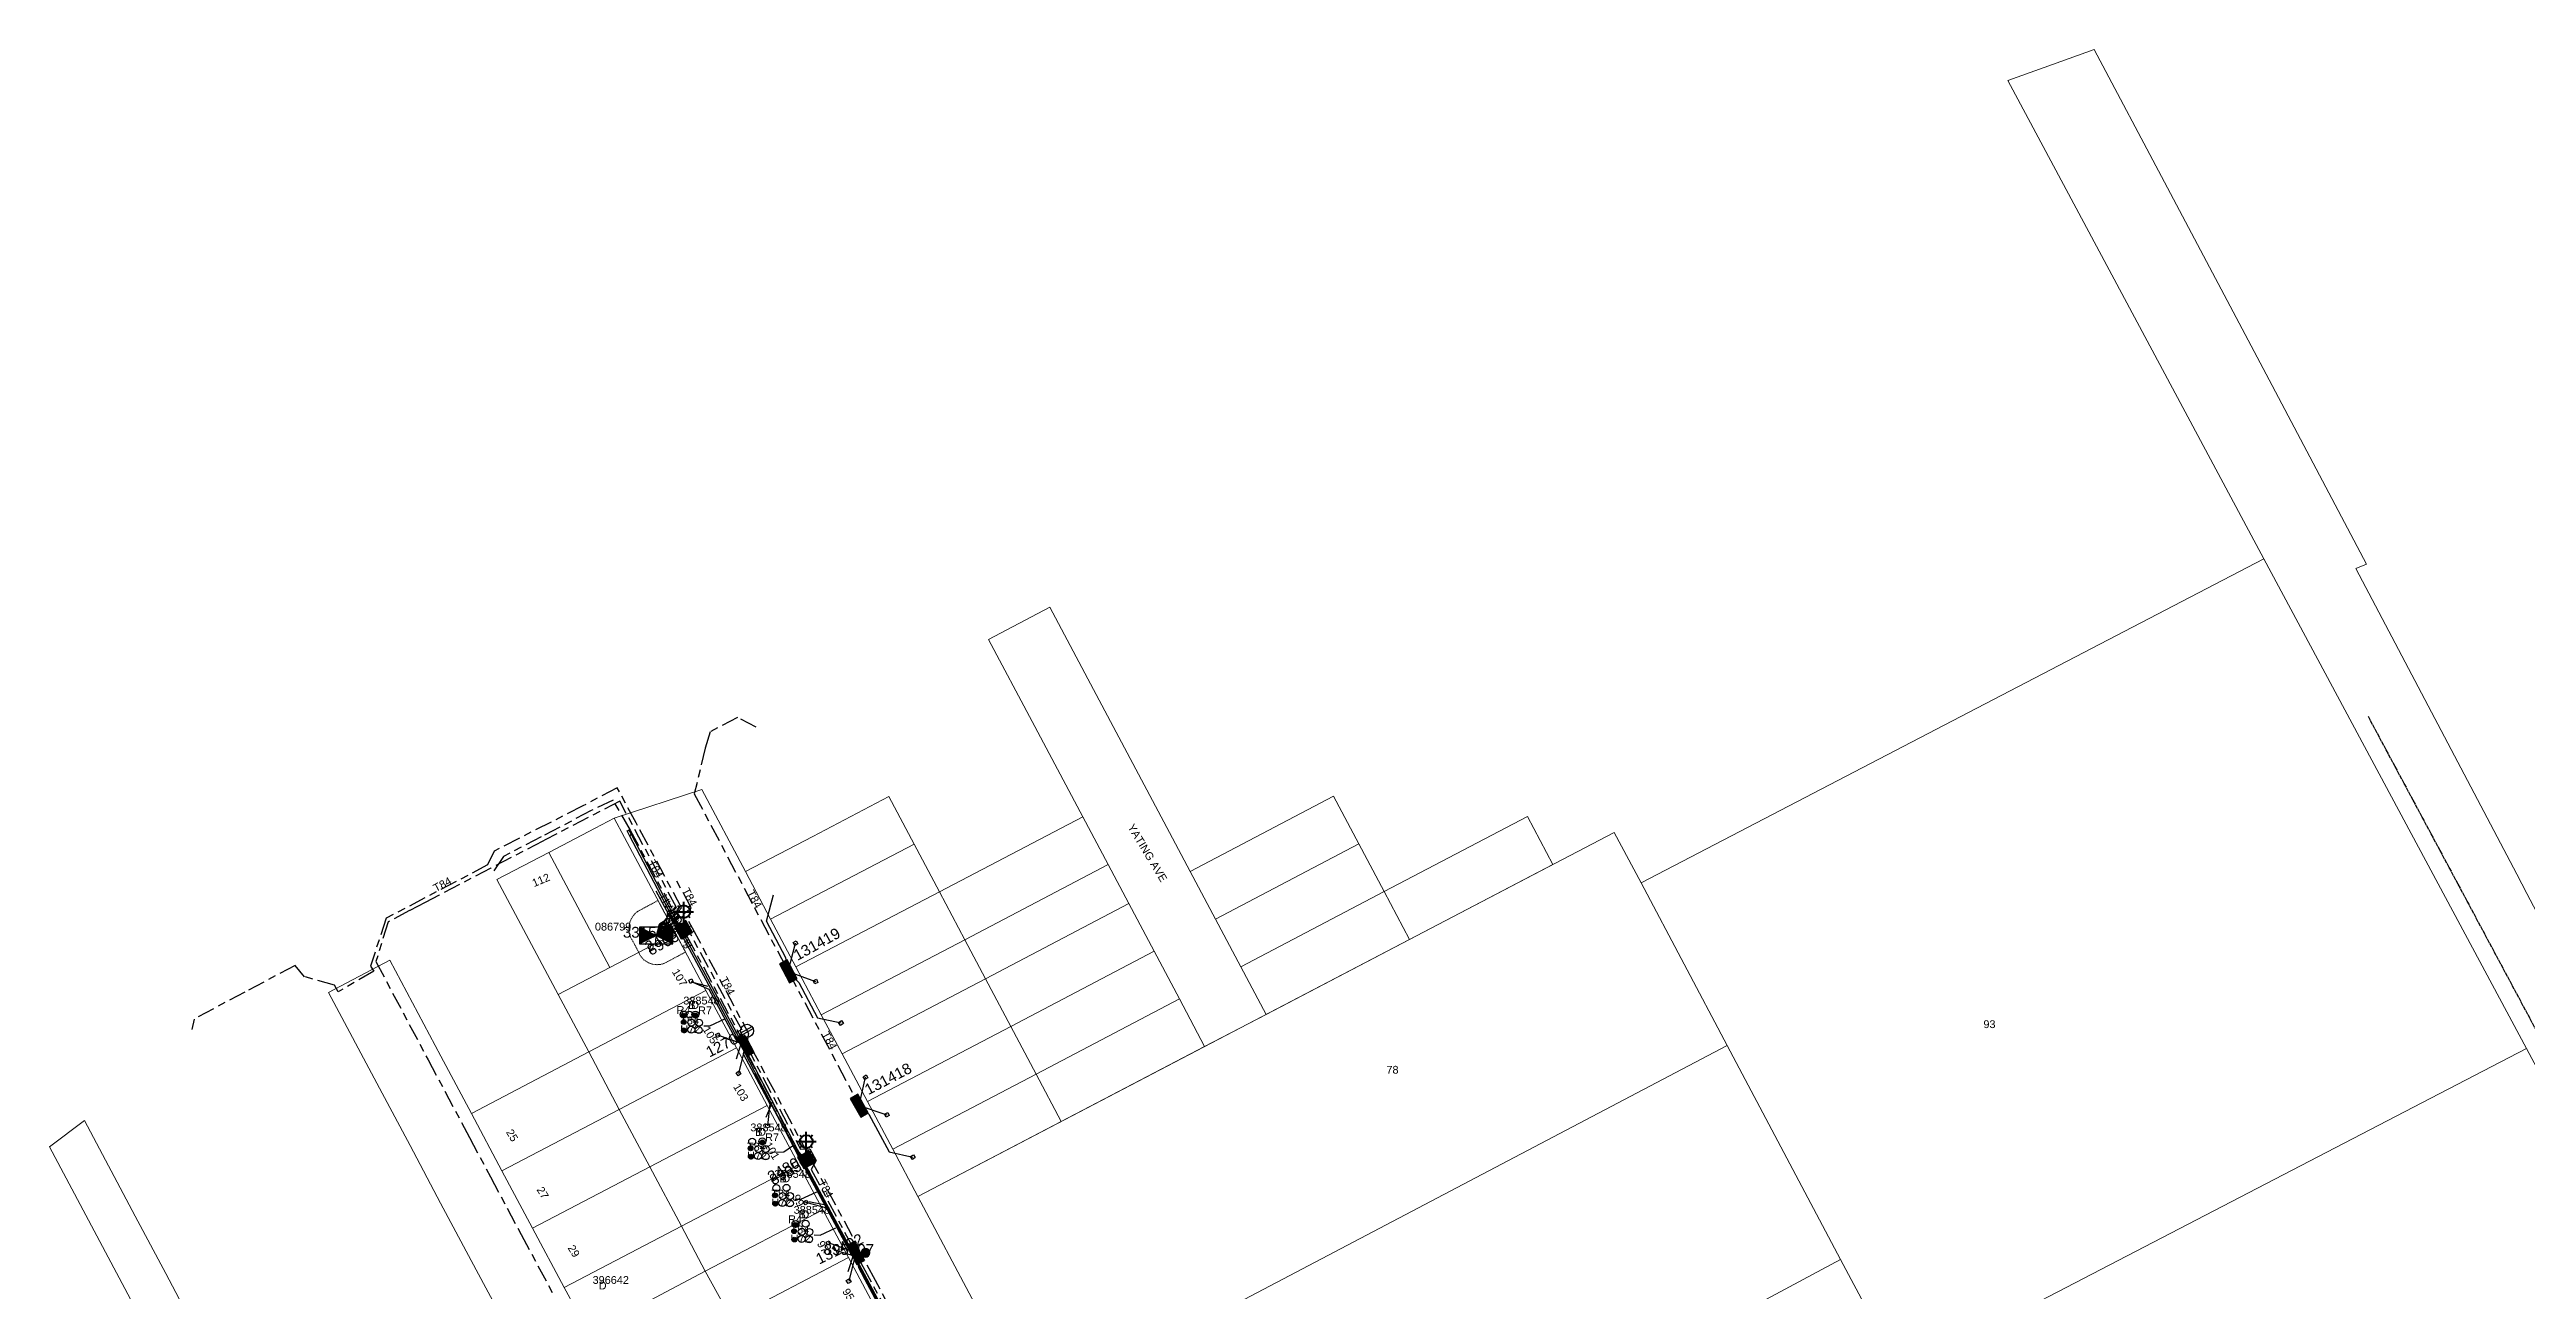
# Model space of a CAD drawing. Header units: metres. Extents: x 301589 to 305563, y 6268713 to 6270518.
# Drawn here: x 303290 to 303862, y 6270073 to 6270359 of the extents above; entities that cross this region are included whole.
import ezdxf
from ezdxf.enums import TextEntityAlignment as Align

# ---------------------------------------------------------------- set-up
doc = ezdxf.new("R2010")
doc.units = ezdxf.units.M
for name, pattern in [('Cable Exist OH', [1, 1, 0]), ('Cable Exist UG', [8.2, 4, -1.2, 1.8, -1.2]), ('HIDDEN', [0.375, 0.25, -0.125]), ('HIDDEN2', [0.1875, 0.125, -0.0625])]:
    doc.linetypes.add(name, pattern=pattern)
doc.layers.get('0').update_dxf_attribs({"color": 6})
for name, color, linetype in [('_User Miscellaneous12', 7, 'Continuous'), ('Duct_SP_EXT', 7, 'Continuous'), ('Equip_LV_EXT', 7, 'Continuous'), ('Equip_SP_SL_EXT', 7, 'Continuous'), ('Mains_HV_EXT', 1, 'Continuous'), ('Mains_LV_EXT', 5, 'Continuous'), ('Mains_LV_SL_EXT', 4, 'Continuous'), ('Services_SP_EXT', 7, 'Continuous'), ('Sub_SP_EXT', 7, 'Continuous'), ('SupportsOH_SP_TR_HV_LV_SL_EXT', 7, 'Continuous'), ('SupportsUG_SP_LV_EXT', 7, 'Continuous'), ('SupportsUG_SP_LV_SL_EXT', 7, 'Continuous'), ('Trench_SP_EXT', 7, 'Continuous')]:
    doc.layers.add(name, color=color, linetype=linetype)
for name, color, linetype, lineweight in [('Cadastre Land Parcels_SP_EXT', 7, 'Continuous', 5), ('Cadastre Other Property_SP_EXT', 9, 'HIDDEN', 5), ('Cadastre Roads_SP_EXT', 9, 'Continuous', 5)]:
    doc.layers.add(name, color=color, linetype=linetype, lineweight=lineweight)
doc.styles.add('COLUMN_LABEL', font='arial.ttf')
doc.styles.add('iecARIAL', font='arial.ttf', dxfattribs={"height": 2})
doc.styles.add('POLE_LABEL', font='arial.ttf')
doc.styles.get("Standard").update_dxf_attribs({"font": 'arial.ttf'})
doc.linetypes.add('Cable E UG', pattern='A,6,-0.5,["E",Standard,S=1.7,R=0,X=0.5,Y=-1],-2.9', length=9.4)

# ---------------------------------------------------------------- blocks, each defined once
blk = doc.blocks.new('SUB_PADMOUNT_EXT')
for points in [[(0, 0), (-3.84, 1.92), (-3.84, -1.92)], [(0, 0), (3.84, 1.92), (3.84, -1.92)]]:
    blk.add_hatch(color=256).paths.add_polyline_path(points)
for p, q in [((3.84, 1.92), (-3.84, -1.92)), ((-3.84, 1.92), (3.84, -1.92))]:
    blk.add_line(p, q)
blk.add_lwpolyline([(-3.84, -1.92), (3.84, -1.92), (3.84, 1.92), (-3.84, 1.92)], close=True)
for tag, height, flags, p in [('STREET_CODE', 0.2, 9, (1.5, 0)), ('ASSET_NUM', 2.5, 8, (2, 2)), ('CONSTRUCTED_VOLTAGE', 0.2, 9, (1.5, -0.2)), ('OPERATING_VOLTAGE', 0.2, 9, (1.5, -0.6)), ('ORIENTATION', 0.2, 9, (1.5, -0.8)), ('OWNED_BY', 0.2, 9, (1.5, -1)), ('OPERATED_BY', 0.2, 9, (1.5, -1.2)), ('SECONDARY_VOLTAGE', 0.2, 9, (1.5, -1.6)), ('STATE', 0.2, 9, (1.5, -1.8)), ('SUBSTATION_TYPE', 0.2, 9, (1.5, -2.2)), ('STREETNAME', 0.2, 9, (1.5, -3)), ('SUBURB', 0.2, 9, (1.5, -3.2)), ('Z', 0.2, 1, (1.5, -3.6)), ('NO_PHASES', 0.2, 9, (1.5, -0.4)), ('MAINTAINED_BY', 0.2, 9, (1.5, -1.4)), ('PARENT', 0.2, 9, (1.5, -2)), ('USAGE', 0.2, 9, (1.5, -2.4)), ('LEGEND', 0.2, 9, (1.5, -2.6)), ('LOCATION', 0.2, 9, (1.5, -2.8)), ('NOTES', 0.2, 9, (1.5, -3.4))]:
    blk.add_attdef(tag, text='', height=height, dxfattribs=dict(flags=flags)).set_placement(p, align=Align.MIDDLE_LEFT)
blk = doc.blocks.new('COLUMN_EXT')
blk.add_hatch(color=256).paths.add_polyline_path([(-1.49, 1.48), (-1.49, -1.49), (1.48, -1.49), (1.48, 1.48)])
blk.add_lwpolyline([(-1.49, -1.49), (1.48, -1.49), (1.48, 1.48), (-1.49, 1.48)], close=True)
for tag, height, style, flags, p in [('STRUCTURE_PLANT_NUMBER', 0.2, 'POLE_LABEL', 9, (1.81, 0.03)), ('ASSET_NUM', 2.5, 'COLUMN_LABEL', 8, (2, 2)), ('STREET_CODE', 0.2, 'COLUMN_LABEL', 9, (1.81, -0.2))]:
    blk.add_attdef(tag, text='', height=height, dxfattribs=dict(style=style, flags=flags)).set_placement(p, align=Align.MIDDLE_LEFT)
at = {"flags": 1}
blk.add_attdef('Z', (1.81, -2.35), '', height=0.2, dxfattribs=at)
at = {"flags": 9}
for tag, p in [('COLUMN_TYPE', (1.81, -0.4)), ('OWNED_BY', (1.81, -0.6)), ('STATE', (1.81, -0.8)), ('USAGE', (1.81, -1)), ('STREETNAME', (1.81, -1.6)), ('SUBURB', (1.81, -1.8)), ('LEGEND', (1.81, -1.2)), ('LOCATION', (1.81, -1.4)), ('NOTES', (1.81, -2))]:
    blk.add_attdef(tag, text='', height=0.2, dxfattribs=at).set_placement(p, align=Align.MIDDLE_LEFT)
blk = doc.blocks.new('PILLAR_EXT')
blk.add_hatch(color=256).paths.add_polyline_path([(-2.475, 0.99), (-2.475, -0.99), (2.475, -0.99), (2.475, 0.99)])
blk.add_lwpolyline([(-2.475, -0.99), (2.475, -0.99), (2.475, 0.99), (-2.475, 0.99)], close=True)
at = {"style": 'iecARIAL', "flags": 8}
blk.add_attdef('ASSET_NUM', (1.5, 3.5), '', height=2.5, dxfattribs=at)
for tag, p, flags in [('OWNED_BY', (0, -0.2), 9), ('STATE', (0, -0.4), 9), ('SUPPORT_TYPE', (0, -0.6), 9), ('STREETNAME', (0, -1.8), 9), ('SUBURB', (0, -2), 1), ('USAGE', (0, -0.8), 9), ('LEGEND', (0, -1), 9), ('LOCATION', (0, -1.2), 9), ('NOTES', (0, -1.4), 9), ('PARENT', (0, -1.6), 9)]:
    blk.add_attdef(tag, p, '', height=0.2, dxfattribs=dict(flags=flags))
blk = doc.blocks.new('DUCT_EXT')
blk.add_circle((0, 0.8), 0.8)
at = {"flags": 1}
blk.add_attdef('Z', (0, 0), '', height=0.2, dxfattribs=at)
at = {"flags": 9}
for tag, p in [('DUCT_CODE', (0, 0)), ('XSECT_TYPE', (0, -0.2)), ('STATE', (0, -0.6)), ('FB_REFERENCE', (0, -0.4)), ('NOTES', (0, -0.8))]:
    blk.add_attdef(tag, text='', height=0.2, dxfattribs=at).set_placement(p, align=Align.MIDDLE_LEFT)
blk = doc.blocks.new('SL_LANTERN_EXT')
at = {"lineweight": 40}
for p, q in [((0, 1.97), (0, 6.47)), ((-2.25, 4.22), (2.25, 4.22)), ((-1.46, 5.68), (-1.06, 5.28)), ((-1.46, 2.76), (-1.06, 3.16)), ((0, 0), (0, 2.72)), ((1.46, 5.68), (1.06, 5.28)), ((1.46, 2.76), (1.06, 3.16))]:
    blk.add_line(p, q, dxfattribs=at)
blk.add_circle((0, 4.22), 1.5, dxfattribs=at)
at = {"style": 'iecARIAL', "flags": 8}
blk.add_attdef('ASSET_NUM', (1.5, 1.5), '', height=2.5, dxfattribs=at)
for tag, p, height, flags in [('OPERATING_VOLTAGE', (0.98, -1.65), 0.2, 9), ('ORIENTATION', (0.98, -1.85), 0.2, 9), ('OWNED_BY', (0.98, -2.05), 0.2, 9), ('STATE', (0.98, -2.25), 0.2, 9), ('CONSTRUCTED_VOLTAGE', (0.98, -0.65), 0.2, 9), ('CONTROL_TYPE', (0.98, -0.85), 0.2, 9), ('LANTERN_PURPOSE', (0.98, -1.05), 0.2, 9), ('LANTERN_TYPE', (0.98, -1.25), 0.2, 9), ('NO_PHASES', (0.98, -1.45), 0.2, 9), ('USAGE', (0.98, -2.45), 0.2, 9), ('CEXIST', (0.98, -2.65), 0.2, 9), ('CNEW', (0.98, -2.85), 0.2, 9), ('CNUMBER', (0.98, -3.05), 0.2, 9), ('CREMOVE', (0.98, -3.25), 0.2, 9), ('CREPLACE', (0.98, -3.45), 0.2, 9), ('LKINGHEIGHT', (0.98, -3.65), 0.2, 9), ('LBRACKET', (0.98, -3.85), 0.2, 9), ('LBRACKETVOCAB', (0.98, -4.05), 0.2, 9), ('LCATEGORY', (0.98, -4.25), 0.2, 9), ('LCHARGE1', (0.98, -4.45), 0.2, 9), ('LCHARGE1PERCENT', (0.98, -4.65), 0.2, 9), ('LCHARGE2', (0.98, -4.85), 0.2, 9), ('LCHARGE2PERCENT', (0.98, -5.05), 0.2, 9), ('LCHARGE3', (0.98, -5.25), 0.2, 9), ('LCHARGE3PERCENT', (0.98, -5.45), 0.2, 9), ('LEXIST', (0.98, -5.65), 0.2, 9), ('LLAMP', (0.98, -5.85), 0.2, 9), ('LNUMBER', (2.18, -3.25), 2.5, 8), ('STREETNAME', (0.98, -9.25), 0.2, 9), ('SUBURB', (0.98, -9.45), 0.2, 1), ('LLAMPVOCAB', (0.98, -6.05), 0.2, 9), ('LMAST', (0.98, -6.25), 0.2, 9), ('LMASTVOCAB', (0.98, -6.45), 0.2, 9), ('LNEW', (0.98, -6.65), 0.2, 9), ('LANTNUMBER', (0.98, -6.85), 0.2, 9), ('LOUTREACH', (0.98, -7.25), 0.2, 9), ('LOUTREACHVOCAB', (0.98, -7.45), 0.2, 9), ('LRATECODE', (0.98, -7.65), 0.2, 9), ('LREMOVE', (0.98, -7.85), 0.2, 9), ('LREPLACE', (0.98, -8.05), 0.2, 9), ('LTYPE', (0.98, -8.25), 0.2, 9), ('LTYPEVOCAB', (0.98, -8.45), 0.2, 9), ('LEGEND', (0.98, -8.65), 0.2, 9), ('LOCATION', (0.98, -8.85), 0.2, 9), ('NOTES', (0.98, -9.05), 0.2, 9)]:
    blk.add_attdef(tag, p, '', height=height, dxfattribs=dict(flags=flags))
blk = doc.blocks.new('CCP_EXT')
blk.add_wipeout([(0, 0.57), (0.57, 0), (0, -0.57), (-0.57, 0)])
blk.add_lwpolyline([(-0.57, 0), (0, 0.57), (0.57, 0), (0, -0.57), (-0.57, 0)])
at = {"flags": 1}
blk.add_attdef('Z', (0, 0), '', height=0.2, dxfattribs=at)
at = {"flags": 9}
for tag, p in [('CCP_TYPE', (0, 0)), ('CONSTRUCTED_VOLTAGE', (0, -0.2)), ('OPERATING_VOLTAGE', (0, -0.6)), ('ORIENTATION', (0, -0.8)), ('OWNED_BY', (0, -1)), ('STATE', (0, -1.8)), ('NO_PHASES', (0, -0.4)), ('USAGE', (0, -1.2)), ('LEGEND', (0, -1.4)), ('LIFE_SUPPORT', (0, -1.6)), ('NOTES', (0, -2))]:
    blk.add_attdef(tag, text='', height=0.2, dxfattribs=at).set_placement(p, align=Align.MIDDLE_LEFT)
blk = doc.blocks.new('POLE_EXT')
blk.add_hatch(color=256).paths.add_polyline_path([(-1, 0, 1), (1, 0, 1)])
blk.add_lwpolyline([(-1, 0, 1), (1, 0, 1)], format="xyb", close=True)
for tag, height, flags, p in [('pNumber', 2.5, 8, (-17.84, 2.07)), ('OWNED_BY', 0.2, 9, (1.35, -0.4)), ('SPECIAL_USE', 0.2, 9, (1.35, -0.8)), ('STATE', 0.2, 9, (1.35, -1)), ('cLV', 0.2, 9, (1.35, -1.4)), ('hDepth', 0.2, 9, (1.35, -1.6)), ('hDia', 0.2, 9, (1.35, -1.8)), ('cHV', 0.2, 9, (1.35, -2)), ('cLinedev', 0.2, 9, (1.35, -3.4)), ('pExisting', 0.2, 9, (1.35, -3.8)), ('pFooting', 0.2, 9, (1.35, -4.4)), ('pNew', 0.2, 9, (1.35, -4.6)), ('pRelocate', 0.2, 9, (1.35, -5)), ('pRemove', 0.2, 9, (1.35, -5.2)), ('pReplace', 0.2, 9, (1.35, -5.4)), ('pStay', 0.2, 9, (1.35, -5.6)), ('pType', 0.2, 9, (1.35, -5.8)), ('PARENT', 0.2, 9, (1.35, -0.6)), ('USAGE', 0.2, 9, (1.35, -1.2)), ('LBRACKET', 0.2, 9, (1.35, -2.2)), ('LExisting', 0.2, 9, (1.35, -2.4)), ('LANTNUMBER', 0.2, 9, (1.35, -2.6)), ('LOther', 0.2, 9, (1.35, -2.8)), ('LRemove', 0.2, 9, (1.35, -3)), ('LEGEND', 0.2, 9, (1.35, -3.2)), ('LOCATION', 0.2, 9, (1.35, -3.6)), ('PFNUMBER', 0.2, 9, (1.35, -4)), ('NEWPFNUMBER', 0.2, 9, (1.35, -4.2)), ('cspan', 0.2, 9, (1.35, -6)), ('STREETNAME', 0.2, 9, (1.35, -6.2)), ('SUBURB', 0.2, 9, (1.35, -6.4)), ('OPERATED_BY', 0.2, 9, (1.36, -7.01)), ('NOTES', 0.2, 9, (1.35, -6.6)), ('MAINTAINED_BY', 0.2, 9, (1.36, -6.81))]:
    blk.add_attdef(tag, text='', height=height, dxfattribs=dict(flags=flags)).set_placement(p, align=Align.MIDDLE_LEFT)
at = {"style": 'POLE_LABEL'}
for tag, height, flags, p in [('STRUCTURE_PLANT_NUMBER', 0.2, 9, (1.35, 0.03)), ('ASSET_NUM', 2.5, 8, (2, 2)), ('STREET_CODE', 0.2, 9, (1.35, -0.2))]:
    blk.add_attdef(tag, text='', height=height, dxfattribs=dict(at, flags=flags)).set_placement(p, align=Align.MIDDLE_LEFT)
at = {"flags": 1}
blk.add_attdef('Z', (1.35, -7.33), '', height=0.2, dxfattribs=at)
blk = doc.blocks.new('LV_UG_DFUSE_CLOSED_EXT')
for points in [[(1, 0), (0, 0)], [(5.04, 0.73), (2.16, -0.72)], [(5.05, -0.71), (2.16, 0.72)], [(6.2, 0.01), (7.2, 0.01)]]:
    blk.add_lwpolyline(points)
for centre in [(1.8, 0), (5.4, 0.01)]:
    blk.add_circle(centre, 0.8)
at = {"flags": 9}
for tag, p in [('ACTUAL_STATUS', (0, 0)), ('CONSTRUCTED_VOLTAGE', (0, -0.2)), ('OPERATING_VOLTAGE', (0, -0.6)), ('ORIENTATION', (0, -0.8)), ('STATE', (0, -1)), ('SWITCH_TYPE', (0, -1.2)), ('NO_PHASES', (0, -0.4)), ('USAGE', (0, -1.4)), ('NOTES', (0, -1.6))]:
    blk.add_attdef(tag, text='', height=0.2, dxfattribs=at).set_placement(p, align=Align.MIDDLE_LEFT)
at = {"flags": 1}
blk.add_attdef('Z', (0, 0), '', height=0.2, dxfattribs=at)
blk = doc.blocks.new('LV_UG_LINKS_CLOSED_EXT')
blk.add_wipeout([(-1.06, 1.06), (-1.18, 0.92), (-1.29, 0.76), (-1.37, 0.59), (-1.43, 0.42), (-1.48, 0.23), (-1.49, 0.05), (-1.49, -0.14), (-1.46, -0.33), (-1.41, -0.51), (-1.33, -0.68), (-1.24, -0.84), (-1.12, -0.99), (-0.99, -1.12), (-0.84, -1.24), (-0.68, -1.33), (-0.51, -1.41), (-0.33, -1.46), (-0.14, -1.49), (0.05, -1.49), (0.23, -1.48), (0.42, -1.43), (0.59, -1.37), (0.76, -1.29), (0.92, -1.18), (1.06, -1.06), (1.18, -0.92), (1.29, -0.76), (1.37, -0.59), (1.43, -0.42), (1.48, -0.23), (1.49, -0.05), (1.49, 0.14), (1.46, 0.33), (1.41, 0.51), (1.33, 0.68), (1.24, 0.84), (1.12, 0.99), (0.99, 1.12), (0.84, 1.24), (0.68, 1.33), (0.51, 1.41), (0.33, 1.46), (0.14, 1.49), (-0.05, 1.49), (-0.23, 1.48), (-0.42, 1.43), (-0.59, 1.37), (-0.76, 1.29), (-0.92, 1.18)])
for p, q in [((-0.25, -1.48), (-0.25, 1.48)), ((0.25, -1.48), (0.25, 1.48))]:
    blk.add_line(p, q)
blk.add_circle((0, 0), 1.5)
at = {"flags": 9}
for tag, p in [('ACTUAL_STATUS', (0, 0)), ('CONSTRUCTED_VOLTAGE', (0, -0.2)), ('OPERATING_VOLTAGE', (0, -0.6)), ('ORIENTATION', (0, -0.8)), ('STATE', (0, -1)), ('SWITCH_TYPE', (0, -1.2)), ('NO_PHASES', (0, -0.4)), ('USAGE', (0, -1.4)), ('NOTES', (0, -1.6))]:
    blk.add_attdef(tag, text='', height=0.2, dxfattribs=at).set_placement(p, align=Align.MIDDLE_LEFT)
at = {"flags": 1}
blk.add_attdef('Z', (0, 0), '', height=0.2, dxfattribs=at)
blk = doc.blocks.new('CABLE_LARGE_EXT')
h = blk.add_hatch(color=256)
edge = h.paths.add_edge_path()
edge.add_arc((0, 0.55), 0.55, 0, 360)
blk.add_circle((0, 0.55), 0.55)
at = {"flags": 1}
blk.add_attdef('Z', (0, 0), '', height=0.2, dxfattribs=at)
at = {"flags": 9}
for tag, p in [('COND_CODE', (0, 0)), ('STATE', (0, -0.4)), ('XSECT_SIZE', (0, -0.6)), ('FB_REFERENCE', (0, -0.2)), ('NOTES', (0, -0.8))]:
    blk.add_attdef(tag, text='', height=0.2, dxfattribs=at).set_placement(p, align=Align.MIDDLE_LEFT)

msp = doc.modelspace()

# ---------------------------------------------------------------- linework, layer by layer
at = {"layer": '_User Miscellaneous12'}
for p, q in [((303423.697, 6270178.595), (303423.909, 6270178.708)), ((303424.254, 6270177.549), (303423.697, 6270178.595)), ((303424.12, 6270178.821), (303423.909, 6270178.708)), ((303424.679, 6270177.773), (303424.12, 6270178.821)), ((303424.254, 6270177.549), (303424.467, 6270177.661)), ((303434.76, 6270157.459), (303424.254, 6270177.549)), ((303424.679, 6270177.773), (303424.467, 6270177.661)), ((303435.185, 6270157.682), (303424.679, 6270177.773)), ((303434.76, 6270157.459), (303434.972, 6270157.57)), ((303434.761, 6270157.457), (303434.972, 6270157.57)), ((303435.184, 6270157.684), (303434.972, 6270157.57)), ((303435.185, 6270157.682), (303434.972, 6270157.57)), ((303463.609, 6270102.894), (303463.822, 6270103.004)), ((303463.611, 6270102.89), (303463.822, 6270103.004)), ((303464.033, 6270103.118), (303463.822, 6270103.004)), ((303464.035, 6270103.115), (303463.822, 6270103.004)), ((303469.413, 6270092.134), (303469.624, 6270092.248)), ((303469.836, 6270092.362), (303469.624, 6270092.248)), ((303475.695, 6270080.472), (303475.906, 6270080.586)), ((303475.695, 6270080.473), (303475.906, 6270080.586)), ((303476.117, 6270080.7), (303475.906, 6270080.586)), ((303476.118, 6270080.699), (303475.906, 6270080.586))]:
    msp.add_line(p, q, dxfattribs=at)
at = {"layer": 'Cadastre Land Parcels_SP_EXT', "linetype": 'Continuous'}
for points in [[(303862.287, 6270128.336), (303801.68, 6270241.457), (303657.839, 6270166.65), (303677.71, 6270129.053), (303703.929, 6270079.616), (303717.944, 6270053.37), (303862.287, 6270128.336)], [(303434.836, 6270155.009), (303423.059, 6270177.103), (303420.703, 6270181.521), (303416.277, 6270179.206), (303405.582, 6270173.614), (303419.705, 6270147.083), (303434.836, 6270155.009)], [(303489.945, 6270175.522), (303484.098, 6270186.539), (303478.248, 6270183.476), (303466.546, 6270177.353), (303450.988, 6270169.211), (303456.836, 6270158.198), (303489.945, 6270175.522)], [(303534.748, 6270170.822), (303528.901, 6270181.836), (303495.793, 6270164.507), (303501.641, 6270153.491), (303534.748, 6270170.822)], [(303592.639, 6270175.596), (303586.793, 6270186.61), (303553.7, 6270169.26), (303559.546, 6270158.247), (303592.639, 6270175.596)], [(303637.458, 6270170.843), (303631.59, 6270181.934), (303598.486, 6270164.582), (303604.347, 6270153.531), (303637.458, 6270170.843)], [(303657.839, 6270166.65), (303651.644, 6270178.26), (303490.837, 6270094.179), (303517.16, 6270044.616), (303677.71, 6270129.053), (303657.839, 6270166.65)], [(303419.705, 6270147.083), (303405.582, 6270173.614), (303393.629, 6270167.364), (303407.749, 6270140.82), (303419.705, 6270147.083)], [(303495.793, 6270164.507), (303489.945, 6270175.522), (303456.836, 6270158.198), (303462.686, 6270147.185), (303495.793, 6270164.507)], [(303539.521, 6270161.83), (303534.748, 6270170.822), (303501.641, 6270153.491), (303506.422, 6270144.484), (303539.521, 6270161.83)], [(303598.486, 6270164.582), (303592.639, 6270175.596), (303559.546, 6270158.247), (303565.393, 6270147.232), (303598.486, 6270164.582)], [(303501.641, 6270153.491), (303495.793, 6270164.507), (303462.686, 6270147.185), (303468.535, 6270136.172), (303501.641, 6270153.491)], [(303604.347, 6270153.531), (303598.486, 6270164.582), (303565.393, 6270147.232), (303571.24, 6270136.219), (303604.347, 6270153.531)], [(303545.367, 6270150.815), (303539.521, 6270161.83), (303506.422, 6270144.484), (303512.271, 6270133.468), (303545.367, 6270150.815)], [(303441.903, 6270141.754), (303434.836, 6270155.009), (303419.705, 6270147.083), (303407.749, 6270140.82), (303414.812, 6270127.564), (303441.903, 6270141.754)], [(303506.422, 6270144.484), (303501.641, 6270153.491), (303468.535, 6270136.172), (303473.335, 6270127.133), (303506.422, 6270144.484)], [(303551.215, 6270139.8), (303545.367, 6270150.815), (303512.271, 6270133.468), (303518.118, 6270122.451), (303551.215, 6270139.8)], [(303448.969, 6270128.498), (303441.903, 6270141.754), (303414.812, 6270127.564), (303421.877, 6270114.307), (303448.969, 6270128.498)], [(303512.271, 6270133.468), (303506.422, 6270144.484), (303473.335, 6270127.133), (303479.184, 6270116.12), (303512.271, 6270133.468)], [(303557.056, 6270128.803), (303551.215, 6270139.8), (303518.118, 6270122.451), (303523.945, 6270111.491), (303557.056, 6270128.803)], [(303518.118, 6270122.451), (303512.271, 6270133.468), (303479.184, 6270116.12), (303485.033, 6270105.106), (303518.118, 6270122.451)], [(303421.877, 6270114.307), (303414.812, 6270127.564), (303387.723, 6270113.374), (303394.784, 6270100.116), (303421.877, 6270114.307)], [(303456.036, 6270115.242), (303448.969, 6270128.498), (303421.877, 6270114.307), (303428.941, 6270101.05), (303456.036, 6270115.242)], [(303703.929, 6270079.616), (303677.71, 6270129.053), (303517.16, 6270044.616), (303544.024, 6269993.97), (303703.929, 6270079.616)], [(303919.269, 6270021.777), (303862.287, 6270128.336), (303717.944, 6270053.37), (303756.29, 6269980.704), (303774.584, 6269946.195), (303918.138, 6270021.179), (303919.269, 6270021.777)], [(303523.945, 6270111.491), (303518.118, 6270122.451), (303485.033, 6270105.106), (303490.837, 6270094.179), (303523.945, 6270111.491)], [(303428.941, 6270101.05), (303421.877, 6270114.307), (303394.784, 6270100.116), (303401.847, 6270086.858), (303428.941, 6270101.05)], [(303463.356, 6270101.51), (303456.036, 6270115.242), (303428.941, 6270101.05), (303436.245, 6270087.356), (303463.356, 6270101.51)], [(303468.918, 6270091.084), (303463.356, 6270101.51), (303436.245, 6270087.356), (303441.722, 6270076.956), (303468.918, 6270091.084)], [(303436.245, 6270087.356), (303428.941, 6270101.05), (303401.847, 6270086.858), (303409.134, 6270073.204), (303436.245, 6270087.356)], [(303474.78, 6270080.094), (303468.918, 6270091.084), (303441.722, 6270076.956), (303447.768, 6270065.95), (303474.78, 6270080.094)], [(303441.722, 6270076.956), (303436.245, 6270087.356), (303409.134, 6270073.204), (303414.852, 6270062.738), (303441.722, 6270076.956)], [(303480.642, 6270069.103), (303474.78, 6270080.094), (303447.768, 6270065.95), (303453.609, 6270054.941), (303480.642, 6270069.103)], [(303717.944, 6270053.37), (303703.929, 6270079.616), (303544.024, 6269993.97), (303596.094, 6269895.846), (303597.038, 6269896.369), (303756.29, 6269980.704), (303717.944, 6270053.37)], [(303447.768, 6270065.95), (303441.722, 6270076.956), (303414.852, 6270062.738), (303420.729, 6270051.788), (303447.768, 6270065.95)]]:
    msp.add_lwpolyline(points, close=True, dxfattribs=at)
at = {"layer": 'Cadastre Other Property_SP_EXT', "linetype": 'HIDDEN2'}
msp.add_lwpolyline([(303430.823, 6270162.538), (303425.992, 6270159.947), (303425.992, 6270159.947, 0.4034899), (303425.099, 6270153.002), (303425.099, 6270153.002), (303426.38, 6270150.5), (303426.38, 6270150.5, 0.4053702), (303432.321, 6270148.042), (303432.321, 6270148.042), (303437.173, 6270150.626), (303430.823, 6270162.538)], format="xyb", close=True, dxfattribs=at)
at = {"layer": 'Cadastre Roads_SP_EXT', "linetype": 'Continuous'}
for points in [[(303862.402, 6270164.139), (303860.059, 6270168.591), (303822.896, 6270239.2), (303825.395, 6270240.184), (303802.851, 6270282.773), (303778.686, 6270328.403), (303762.501, 6270359.012), (303750.963, 6270354.903), (303742.518, 6270351.898), (303801.68, 6270241.457), (303862.287, 6270128.336), (303919.269, 6270021.778), (303979.408, 6269916.873), (303992.41, 6269894.189), (304008.999, 6269911.145), (303991.379, 6269941.596), (303967.225, 6269983.342), (303936.176, 6270037.08), (303903.868, 6270093.059), (303900.502, 6270091.752), (303862.402, 6270164.139)], [(303571.239, 6270136.219), (303565.393, 6270147.232), (303559.546, 6270158.247), (303553.7, 6270169.26), (303548.932, 6270178.243), (303543.085, 6270189.256), (303537.239, 6270200.27), (303531.392, 6270211.284), (303521.327, 6270230.245), (303507.142, 6270222.827), (303517.208, 6270203.866), (303523.055, 6270192.851), (303528.901, 6270181.836), (303534.748, 6270170.822), (303539.521, 6270161.83), (303545.367, 6270150.815), (303551.215, 6270139.8), (303557.056, 6270128.803), (303571.239, 6270136.219)]]:
    msp.add_lwpolyline(points, close=True, dxfattribs=at)
for points in [[(303414.852, 6270062.738), (303409.133, 6270073.204), (303401.847, 6270086.858), (303394.784, 6270100.116), (303387.723, 6270113.374), (303380.662, 6270126.632), (303368.917, 6270148.735), (303354.759, 6270141.314), (303366.494, 6270119.208), (303373.556, 6270105.949), (303380.616, 6270092.691), (303387.678, 6270079.433), (303394.956, 6270065.803)], [(303324.195, 6270063.134), (303317.134, 6270076.392), (303310.088, 6270089.653), (303298.372, 6270111.765), (303290.307, 6270105.694), (303329.643, 6270031.706)]]:
    msp.add_lwpolyline(points, dxfattribs=at)
at = {"layer": 'Duct_SP_EXT'}
for p, q in [((303423.697, 6270178.595), (303423.909, 6270178.708)), ((303424.254, 6270177.549), (303423.697, 6270178.595)), ((303424.12, 6270178.821), (303423.909, 6270178.708)), ((303424.679, 6270177.773), (303424.12, 6270178.821)), ((303424.254, 6270177.549), (303424.467, 6270177.661)), ((303434.76, 6270157.459), (303424.254, 6270177.549)), ((303424.679, 6270177.773), (303424.467, 6270177.661)), ((303435.185, 6270157.682), (303424.679, 6270177.773)), ((303434.76, 6270157.459), (303434.972, 6270157.57)), ((303434.761, 6270157.457), (303434.972, 6270157.57)), ((303435.184, 6270157.684), (303434.972, 6270157.57)), ((303435.185, 6270157.682), (303434.972, 6270157.57)), ((303463.609, 6270102.894), (303463.822, 6270103.004)), ((303463.611, 6270102.89), (303463.822, 6270103.004)), ((303464.033, 6270103.118), (303463.822, 6270103.004)), ((303464.035, 6270103.115), (303463.822, 6270103.004)), ((303469.413, 6270092.134), (303469.624, 6270092.248)), ((303469.836, 6270092.362), (303469.624, 6270092.248)), ((303475.695, 6270080.472), (303475.906, 6270080.586)), ((303475.695, 6270080.473), (303475.906, 6270080.586)), ((303476.117, 6270080.7), (303475.906, 6270080.586)), ((303476.118, 6270080.699), (303475.906, 6270080.586))]:
    msp.add_line(p, q, dxfattribs=at)
for points in [[(303441.399, 6270133.611), (303442.764, 6270133.599), (303446.442, 6270135.28)], [(303456.828, 6270104.444), (303459.908, 6270104.483), (303461.909, 6270105.868)], [(303462.435, 6270093.601), (303463.799, 6270093.587), (303467.474, 6270095.275)], [(303466.873, 6270085.311), (303468.236, 6270085.301), (303471.909, 6270086.985)]]:
    msp.add_lwpolyline(points, dxfattribs=at)
at = {"layer": 'Mains_HV_EXT', "linetype": 'Cable E UG'}
msp.add_lwpolyline([(303432.05, 6270153.776), (303435.324, 6270155.586), (303430.41, 6270164.721)], dxfattribs=at)
at = {"layer": 'Mains_LV_EXT', "linetype": 'Cable Exist OH'}
msp.add_lwpolyline([(303825.714, 6270205.076), (303875.531, 6270112.06)], dxfattribs=at)
at = {"layer": 'Mains_LV_EXT', "linetype": 'Cable Exist UG'}
for points in [[(303430.415, 6270154.453), (303434.118, 6270160.714), (303434.118, 6270160.714), (303424.438, 6270178.776), (303420.434, 6270185.73), (303415.412, 6270183.293), (303403.85, 6270177.222), (303395.173, 6270172.723), (303392.793, 6270169.179)], [(303430.415, 6270154.453), (303438.492, 6270160.821), (303438.492, 6270160.821), (303435.11, 6270167.182)]]:
    msp.add_lwpolyline(points, dxfattribs=at)
at = {"layer": 'Trench_SP_EXT', "linetype": 'Cable Exist UG'}
msp.add_lwpolyline([(303432.697, 6270156.406), (303434.972, 6270157.57)], dxfattribs=at)

# ---------------------------------------------------------------- block references
at = {"layer": 'Duct_SP_EXT'}
for name, p in [('DUCT_EXT', (303436.726, 6270135.423)), ('CABLE_LARGE_EXT', (303436.681, 6270135.402)), ('DUCT_EXT', (303438.089, 6270135.365)), ('DUCT_EXT', (303439.453, 6270135.406)), ('CABLE_LARGE_EXT', (303439.466, 6270135.431)), ('CABLE_LARGE_EXT', (303436.779, 6270133.925)), ('CABLE_LARGE_EXT', (303436.825, 6270132.006)), ('DUCT_EXT', (303438.51, 6270131.887)), ('DUCT_EXT', (303438.541, 6270133.541)), ('DUCT_EXT', (303440.239, 6270131.812)), ('DUCT_EXT', (303440.274, 6270133.522)), ('DUCT_EXT', (303452.571, 6270106.084)), ('DUCT_EXT', (303454.933, 6270106.123)), ('CABLE_LARGE_EXT', (303452.205, 6270104.766)), ('CABLE_LARGE_EXT', (303452.251, 6270102.847)), ('DUCT_EXT', (303453.937, 6270102.726)), ('DUCT_EXT', (303453.969, 6270104.376)), ('DUCT_EXT', (303455.665, 6270102.653)), ('DUCT_EXT', (303455.703, 6270104.355)), ('DUCT_EXT', (303458.133, 6270095.353)), ('DUCT_EXT', (303460.495, 6270095.392)), ('CABLE_LARGE_EXT', (303457.819, 6270093.914)), ('CABLE_LARGE_EXT', (303457.862, 6270092.001)), ('DUCT_EXT', (303459.546, 6270091.882)), ('DUCT_EXT', (303459.579, 6270093.531)), ('DUCT_EXT', (303461.274, 6270091.809)), ('DUCT_EXT', (303461.311, 6270093.514)), ('CABLE_LARGE_EXT', (303462.256, 6270085.622)), ('CABLE_LARGE_EXT', (303462.302, 6270083.705)), ('DUCT_EXT', (303462.568, 6270087.062)), ('CABLE_LARGE_EXT', (303462.568, 6270087.062)), ('DUCT_EXT', (303463.984, 6270083.588)), ('DUCT_EXT', (303464.017, 6270085.239)), ('DUCT_EXT', (303464.931, 6270087.102)), ('DUCT_EXT', (303465.714, 6270083.512)), ('DUCT_EXT', (303465.749, 6270085.222))]:
    msp.add_blockref(name, p, dxfattribs=at)
at = {"layer": 'Equip_LV_EXT'}
for p, rotation in [((303430.773, 6270155.141), 55.48628286945421), ((303430.882, 6270154.961), 47.31313892968258), ((303431.015, 6270154.893), 36.00000006831309), ((303431.096, 6270154.673), 19.8618298541255)]:
    msp.add_blockref('LV_UG_DFUSE_CLOSED_EXT', p, dxfattribs=dict(at, rotation=rotation))
at = {"layer": 'Equip_SP_SL_EXT'}
ref = msp.add_blockref('SL_LANTERN_EXT', (303436.77, 6270155.738), dxfattribs=at)
ref.add_attrib('ASSET_NUM', '248084', dxfattribs={"layer": '0', "height": 2.5, "rotation": 28.97702, "style": 'iecARIAL'}).set_placement((303438.27, 6270157.238), align=Align.MIDDLE_RIGHT)
ref = msp.add_blockref('SL_LANTERN_EXT', (303465.067, 6270102.643), dxfattribs=at)
ref.add_attrib('ASSET_NUM', '248083', dxfattribs={"layer": '0', "height": 2.5, "rotation": 28.84867, "style": 'iecARIAL'}).set_placement((303466.567, 6270104.143), align=Align.MIDDLE_RIGHT)
at = {"layer": 'Sub_SP_EXT'}
ref = msp.add_blockref('SUB_PADMOUNT_EXT', (303430.414, 6270154.453), dxfattribs=at)
ref.add_attrib('ASSET_NUM', '33150', dxfattribs={"layer": '0', "height": 2.5}).set_placement((303432.414, 6270155.203), align=Align.MIDDLE_RIGHT)
at = {"layer": 'SupportsUG_SP_LV_EXT'}
ref = msp.add_blockref('PILLAR_EXT', (303460.897, 6270146.161), dxfattribs=dict(at, rotation=297.701065055211))
ref.add_attrib('ASSET_NUM', '131419', dxfattribs={"layer": '0', "height": 2.5, "rotation": 28.95172, "style": 'iecARIAL'}).set_placement((303462.397, 6270149.661), align=Align.MIDDLE_LEFT)
ref = msp.add_blockref('PILLAR_EXT', (303450.998, 6270129.17), dxfattribs=dict(at, rotation=118.4956385252899))
ref.add_attrib('ASSET_NUM', '127075', dxfattribs={"layer": '0', "height": 2.5, "rotation": 27.12003, "style": 'iecARIAL'}).set_placement((303452.498, 6270132.67), align=Align.MIDDLE_RIGHT)
ref = msp.add_blockref('PILLAR_EXT', (303477.299, 6270115.168), dxfattribs=dict(at, rotation=299.5818092037338))
ref.add_attrib('ASSET_NUM', '131418', dxfattribs={"layer": '0', "height": 2.5, "rotation": 27.80645, "style": 'iecARIAL'}).set_placement((303478.799, 6270118.668), align=Align.MIDDLE_LEFT)
ref = msp.add_blockref('PILLAR_EXT', (303476.476, 6270081.167), dxfattribs=dict(at, rotation=118.0763974604462))
ref.add_attrib('ASSET_NUM', '131492', dxfattribs={"layer": '0', "height": 2.5, "rotation": 25.86462, "style": 'iecARIAL'}).set_placement((303477.976, 6270084.667), align=Align.MIDDLE_RIGHT)
at = {"layer": 'SupportsUG_SP_LV_SL_EXT'}
ref = msp.add_blockref('COLUMN_EXT', (303436.77, 6270155.738), dxfattribs=dict(at, rotation=118.979707589309))
ref.add_attrib('ASSET_NUM', '890501', dxfattribs={"layer": '0', "height": 2.5, "rotation": 28.97702, "style": 'COLUMN_LABEL'}).set_placement((303438.77, 6270156.488), align=Align.MIDDLE_RIGHT)
ref = msp.add_blockref('COLUMN_EXT', (303465.067, 6270102.643), dxfattribs=dict(at, rotation=118.106269903706))
ref.add_attrib('ASSET_NUM', '890500', dxfattribs={"layer": '0', "height": 2.5, "rotation": 28.65842, "style": 'COLUMN_LABEL'}).set_placement((303467.067, 6270103.393), align=Align.MIDDLE_RIGHT)

# ---------------------------------------------------------------- texts
at = {"layer": 'Cadastre Other Property_SP_EXT'}
msp.add_text('086799', height=1.8, dxfattribs=at).set_placement((303416.254, 6270155.603))
at = {"layer": 'Cadastre Roads_SP_EXT'}
msp.add_text('YATING AVE', height=1.8, rotation=301.13132, dxfattribs=at).set_placement((303539.191, 6270179.523))
at = {"layer": 'Defpoints'}
for s, rotation, p in [('112', 22.55937, (303402.198, 6270165.617)), ('107', 301.23687, (303433.974, 6270146.079)), ('105', 301.23687, (303441.04, 6270132.823)), ('103', 301.23809, (303448.106, 6270119.568)), ('25', 301.21256, (303395.649, 6270109.047)), ('101', 301.23641, (303455.299, 6270106.077)), ('27', 301.21878, (303402.712, 6270095.789)), ('99', 301.25386, (303461.737, 6270094.005)), ('29', 301.26513, (303409.887, 6270082.33)), ('97', 301.25476, (303467.449, 6270083.296)), ('95', 301.25249, (303473.315, 6270072.296))]:
    msp.add_text(s, height=1.8, rotation=rotation, dxfattribs=at).set_placement(p)
for s, p in [('93', (303736.898, 6270133.08)), ('78', (303599.038, 6270122.552))]:
    msp.add_text(s, height=1.8, dxfattribs=at).set_placement(p)
at = {"layer": 'Duct_SP_EXT'}
for s, p in [('R4', (303435.101, 6270136.349)), ('T84', (303435.945, 6270133.951)), ('388548', (303436.668, 6270138.529)), ('B', (303437.789, 6270137.484)), ('D', (303438.48, 6270137.502)), ('R7', (303440.079, 6270136.266)), ('U72', (303435.973, 6270131.915)), ('388548', (303452.148, 6270109.245)), ('B', (303453.268, 6270108.201)), ('D', (303453.959, 6270108.218)), ('T84', (303451.371, 6270104.793)), ('U72', (303451.402, 6270102.751)), ('T84', (303456.986, 6270093.938)), ('388548', (303457.718, 6270098.5)), ('B', (303458.84, 6270097.449)), ('D', (303459.529, 6270097.472)), ('388548', (303462.15, 6270090.213)), ('B', (303463.268, 6270089.173)), ('D', (303463.958, 6270089.19)), ('T84', (303461.423, 6270085.649)), ('U72', (303461.449, 6270083.615)), ('396642', (303415.713, 6270074.02)), ('D', (303417.123, 6270072.728))]:
    msp.add_text(s, height=1.8, dxfattribs=at).set_placement(p)
at = {"layer": 'Mains_HV_EXT'}
msp.add_text('HV Earthing', height=1.8, rotation=298.27937, dxfattribs=at).set_placement((303431.158, 6270163.33))
at = {"layer": 'Mains_LV_EXT'}
for rotation, p in [(298.09258, (303428.447, 6270171.338)), (27.66368, (303379.51, 6270164.467)), (297.5973, (303436.337, 6270164.875)), (297.9732, (303451.301, 6270164.355)), (298.06159, (303445.064, 6270144.326))]:
    msp.add_text('T84', height=1.8, rotation=rotation, dxfattribs=at).set_placement(p)

# ---------------------------------------------------------------- next in the draw order: block references
at = {"layer": 'Services_SP_EXT'}
for p, rotation in [((303462.557, 6270152.68), 255.7010651674975), ((303438.438, 6270143.921), 338.7494944755985), ((303467.206, 6270143.826), 159.7010650323543), ((303444.658, 6270131.417), 340.4956386362499), ((303473.085, 6270134.263), 167.3174973347799), ((303449.428, 6270122.629), 76.49563862933168), ((303478.744, 6270121.738), 257.5818092660532), ((303483.681, 6270113.041), 161.5818091396819), ((303456.106, 6270110.533), 67.61986497525078), ((303489.683, 6270103.292), 167.6737157572979), ((303464.924, 6270092.821), 344.5515675328392), ((303470.156, 6270083.462), 340.0763977789292), ((303474.861, 6270074.643), 76.0763976640663)]:
    msp.add_blockref('CCP_EXT', p, dxfattribs=dict(at, rotation=rotation))

# ---------------------------------------------------------------- next in the draw order: block references
for p, rotation in [((303462.557, 6270152.68), 255.7010651674975), ((303438.438, 6270143.921), 338.7494944755985), ((303467.206, 6270143.826), 159.7010650323543), ((303444.658, 6270131.417), 340.4956386362499), ((303473.085, 6270134.263), 167.3174973347799), ((303449.428, 6270122.629), 76.49563862933168), ((303478.744, 6270121.738), 257.5818092660532), ((303483.681, 6270113.041), 161.5818091396819), ((303456.106, 6270110.533), 67.61986497525078), ((303489.683, 6270103.292), 167.6737157572979), ((303464.924, 6270092.821), 344.5515675328392), ((303470.156, 6270083.462), 340.0763977789292), ((303474.861, 6270074.643), 76.0763976640663)]:
    msp.add_blockref('CCP_EXT', p, dxfattribs=dict(at, rotation=rotation))

# ---------------------------------------------------------------- next in the draw order: linework, layer by layer
at = {"layer": '_User Miscellaneous12'}
for p, q in [((303478.523, 6270076.087), (303453.125, 6270122.591)), ((303453.125, 6270122.591), (303475.695, 6270080.473)), ((303453.125, 6270122.591), (303481.808, 6270069.572)), ((303469.413, 6270092.134), (303463.611, 6270102.89)), ((303469.836, 6270092.362), (303464.033, 6270103.118)), ((303475.695, 6270080.472), (303469.413, 6270092.134)), ((303476.117, 6270080.7), (303469.836, 6270092.362)), ((303510.491, 6270016.552), (303476.118, 6270080.699)), ((303478.102, 6270075.857), (303478.313, 6270075.972)), ((303478.102, 6270075.857), (303510.491, 6270016.552)), ((303478.523, 6270076.087), (303478.313, 6270075.972))]:
    msp.add_line(p, q, dxfattribs=at)
at = {"layer": 'Cadastre Roads_SP_EXT', "linetype": 'Continuous'}
msp.add_lwpolyline([(303517.16, 6270044.616), (303490.837, 6270094.179), (303485.033, 6270105.106), (303479.184, 6270116.12), (303473.335, 6270127.133), (303468.534, 6270136.172), (303462.686, 6270147.185), (303456.836, 6270158.198), (303450.988, 6270169.211), (303440.918, 6270188.171), (303420.703, 6270181.521), (303423.059, 6270177.102), (303434.836, 6270155.009), (303441.903, 6270141.754), (303448.969, 6270128.498), (303456.036, 6270115.242), (303463.356, 6270101.51), (303468.918, 6270091.084), (303474.78, 6270080.094), (303480.642, 6270069.103)], dxfattribs=at)
at = {"layer": 'Duct_SP_EXT'}
for p, q in [((303478.523, 6270076.087), (303453.125, 6270122.591)), ((303453.125, 6270122.591), (303475.695, 6270080.473)), ((303453.125, 6270122.591), (303481.808, 6270069.572)), ((303469.413, 6270092.134), (303463.611, 6270102.89)), ((303469.836, 6270092.362), (303464.033, 6270103.118)), ((303475.695, 6270080.472), (303469.413, 6270092.134)), ((303476.117, 6270080.7), (303469.836, 6270092.362)), ((303510.491, 6270016.552), (303476.118, 6270080.699)), ((303478.102, 6270075.857), (303478.313, 6270075.972)), ((303478.102, 6270075.857), (303510.491, 6270016.552)), ((303478.523, 6270076.087), (303478.313, 6270075.972))]:
    msp.add_line(p, q, dxfattribs=at)
at = {"layer": 'Mains_HV_EXT', "linetype": 'Cable Exist UG'}
for points in [[(303430.445, 6270154.472), (303431.067, 6270156.585), (303435.07, 6270160.949), (303422.011, 6270185.445), (303404.784, 6270176.582), (303404.784, 6270176.582), (303404.192, 6270176.272), (303392.239, 6270170.023), (303380.287, 6270163.773), (303377.039, 6270162.074), (303373.446, 6270160.195), (303373.446, 6270160.195), (303368.478, 6270157.597), (303365.686, 6270148.422), (303377.739, 6270125.738), (303387.284, 6270107.817), (303387.284, 6270107.817), (303392.136, 6270098.706), (303399.2, 6270085.446), (303406.444, 6270071.946)], [(303520.368, 6270001.273), (303517.92, 6270005.628), (303517.92, 6270005.628), (303513.057, 6270014.716), (303512.504, 6270015.756), (303512.504, 6270015.756), (303489.806, 6270058.309), (303481.013, 6270074.795), (303481.013, 6270074.795), (303478.077, 6270080.292), (303476.527, 6270083.536)]]:
    msp.add_lwpolyline(points, dxfattribs=at)
at = {"layer": 'Mains_LV_EXT', "linetype": 'Cable Exist UG'}
for points in [[(303453.491, 6270202.549), (303449.192, 6270204.811), (303449.192, 6270204.811), (303442.854, 6270201.486), (303441.744, 6270197.733), (303439.198, 6270187.144), (303439.198, 6270187.144), (303460.857, 6270146.237)], [(303430.415, 6270154.453), (303434.455, 6270158.834), (303434.455, 6270158.834), (303436.268, 6270160.842), (303425.791, 6270180.447), (303421.398, 6270188.574), (303413.426, 6270184.359), (303413.426, 6270184.359), (303392.974, 6270173.946), (303391.475, 6270170.744), (303368.019, 6270158.426), (303364.407, 6270147.389), (303365.17, 6270146.193), (303356.974, 6270141.469), (303356.143, 6270143.016), (303349.181, 6270144.94), (303349.181, 6270144.94), (303347.032, 6270147.528), (303335.387, 6270141.408), (303323.743, 6270135.173), (303323.743, 6270135.173), (303323.149, 6270132.76)], [(303460.857, 6270146.237), (303477.299, 6270115.168)], [(303476.444, 6270081.228), (303478.15, 6270078.028), (303478.15, 6270078.028), (303487.434, 6270060.631), (303489.707, 6270060.584), (303489.707, 6270060.584), (303495.625, 6270049.4), (303494.073, 6270045.924), (303495.951, 6270042.365), (303497.288, 6270041.996)]]:
    msp.add_lwpolyline(points, dxfattribs=at)
at = {"layer": 'Services_SP_EXT'}
for points in [[(303460.857, 6270146.237), (303460.37, 6270149.286), (303460.37, 6270149.286), (303455.886, 6270157.729), (303457.477, 6270163.884)], [(303460.897, 6270146.161), (303462.557, 6270152.68)], [(303460.857, 6270146.237), (303463.377, 6270143.625), (303463.377, 6270143.625), (303467.681, 6270135.479), (303473.085, 6270134.263)], [(303460.897, 6270146.161), (303467.206, 6270143.826)], [(303477.299, 6270115.168), (303478.744, 6270121.738)], [(303477.299, 6270115.168), (303483.681, 6270113.041)], [(303477.299, 6270115.168), (303479.477, 6270113.199), (303479.477, 6270113.199), (303484.229, 6270104.484), (303489.683, 6270103.292)], [(303476.34, 6270081.217), (303474.228, 6270083.26), (303474.228, 6270083.26), (303469.843, 6270091.477), (303464.73, 6270092.875)], [(303476.476, 6270081.167), (303470.156, 6270083.461)], [(303476.476, 6270081.167), (303474.861, 6270074.643)], [(303476.383, 6270081.202), (303477.14, 6270077.802), (303477.14, 6270077.802), (303481.532, 6270069.565), (303479.576, 6270064.161)]]:
    msp.add_lwpolyline(points, dxfattribs=at)
at = {"layer": 'Trench_SP_EXT', "linetype": 'Cable Exist UG'}
for points in [[(303438.497, 6270143.789), (303443.255, 6270142.501)], [(303445.869, 6270130.835), (303449.926, 6270129.757)], [(303450.054, 6270129.678), (303448.678, 6270125.352)], [(303457.3, 6270116.135), (303455.373, 6270111.521)], [(303465.615, 6270093.038), (303469.624, 6270092.248)], [(303471.537, 6270081.863), (303475.906, 6270080.586), (303474.377, 6270075.978)]]:
    msp.add_lwpolyline(points, dxfattribs=at)

# ---------------------------------------------------------------- next in the draw order: block references
at = {"layer": 'Duct_SP_EXT'}
msp.add_blockref('CABLE_LARGE_EXT', (303454.945, 6270106.148), dxfattribs=at)
at = {"layer": 'SupportsOH_SP_TR_HV_LV_SL_EXT'}
ref = msp.add_blockref('POLE_EXT', (303478.722, 6270081.216), dxfattribs=at)
ref.add_attrib('ASSET_NUM', '895507', dxfattribs={"layer": '0', "height": 2.5, "style": 'POLE_LABEL'}).set_placement((303480.722, 6270081.966), align=Align.MIDDLE_RIGHT)

# ---------------------------------------------------------------- next in the draw order: texts
at = {"layer": 'Duct_SP_EXT'}
for s, p in [('R7', (303455.559, 6270106.982)), ('U72', (303457.011, 6270091.909)), ('R4', (303460.859, 6270088.037))]:
    msp.add_text(s, height=1.8, dxfattribs=at).set_placement(p)
at = {"layer": 'Mains_LV_EXT'}
for rotation, p in [(297.97329, (303468.634, 6270131.72)), (298.07647, (303467.768, 6270097.5))]:
    msp.add_text('T84', height=1.8, rotation=rotation, dxfattribs=at).set_placement(p)

# ---------------------------------------------------------------- next in the draw order: block references
at = {"layer": 'Equip_LV_EXT', "rotation": 299.3318395671712}
msp.add_blockref('LV_UG_LINKS_CLOSED_EXT', (303451.386, 6270132.466), dxfattribs=at)

# ---------------------------------------------------------------- next in the draw order: linework, layer by layer
at = {"layer": '_User Miscellaneous12'}
for p, q in [((303449.714, 6270129.644), (303434.761, 6270157.457)), ((303450.137, 6270129.871), (303435.184, 6270157.684)), ((303449.713, 6270129.647), (303449.926, 6270129.757)), ((303463.609, 6270102.894), (303449.713, 6270129.647)), ((303449.714, 6270129.644), (303449.926, 6270129.757)), ((303450.137, 6270129.871), (303449.926, 6270129.757)), ((303450.139, 6270129.868), (303449.926, 6270129.757)), ((303464.035, 6270103.115), (303450.139, 6270129.868))]:
    msp.add_line(p, q, dxfattribs=at)
at = {"layer": 'Duct_SP_EXT'}
for p, q in [((303449.714, 6270129.644), (303434.761, 6270157.457)), ((303450.137, 6270129.871), (303435.184, 6270157.684)), ((303449.713, 6270129.647), (303449.926, 6270129.757)), ((303463.609, 6270102.894), (303449.713, 6270129.647)), ((303449.714, 6270129.644), (303449.926, 6270129.757)), ((303450.137, 6270129.871), (303449.926, 6270129.757)), ((303450.139, 6270129.868), (303449.926, 6270129.757)), ((303464.035, 6270103.115), (303450.139, 6270129.868))]:
    msp.add_line(p, q, dxfattribs=at)
at = {"layer": 'Mains_HV_EXT', "linetype": 'Cable Exist UG'}
msp.add_lwpolyline([(303430.415, 6270154.453), (303432.039, 6270155.46), (303436.675, 6270157.879), (303436.675, 6270157.879), (303465.963, 6270103.007), (303476.563, 6270083.46)], dxfattribs=at)
at = {"layer": 'Mains_LV_EXT', "linetype": 'Cable Exist UG'}
for points in [[(303430.713, 6270154.407), (303437.863, 6270157.747), (303438.735, 6270156.198), (303438.735, 6270156.198), (303451.716, 6270131.847), (303451.238, 6270129.163)], [(303451.238, 6270128.993), (303463.759, 6270105.161), (303463.759, 6270105.161), (303465.87, 6270105.22), (303467.337, 6270102.544), (303466.201, 6270100.438), (303466.201, 6270100.438), (303476.444, 6270081.228)]]:
    msp.add_lwpolyline(points, dxfattribs=at)
at = {"layer": 'Mains_LV_SL_EXT', "linetype": 'Cable Exist UG'}
for points in [[(303450.998, 6270129.17), (303436.77, 6270155.738)], [(303450.998, 6270129.17), (303451.293, 6270127.293), (303463.088, 6270104.742), (303465.067, 6270102.643)]]:
    msp.add_lwpolyline(points, dxfattribs=at)
at = {"layer": 'Services_SP_EXT'}
for points in [[(303438.489, 6270143.819), (303442.596, 6270142.045), (303448.748, 6270130.58), (303451.013, 6270129.217)], [(303450.998, 6270129.17), (303444.658, 6270131.417)], [(303450.998, 6270129.17), (303449.428, 6270122.629)], [(303451.046, 6270129.334), (303450.474, 6270127.16), (303456.653, 6270115.579), (303456.081, 6270110.544)]]:
    msp.add_lwpolyline(points, dxfattribs=at)

doc.saveas('drawing.dxf')
